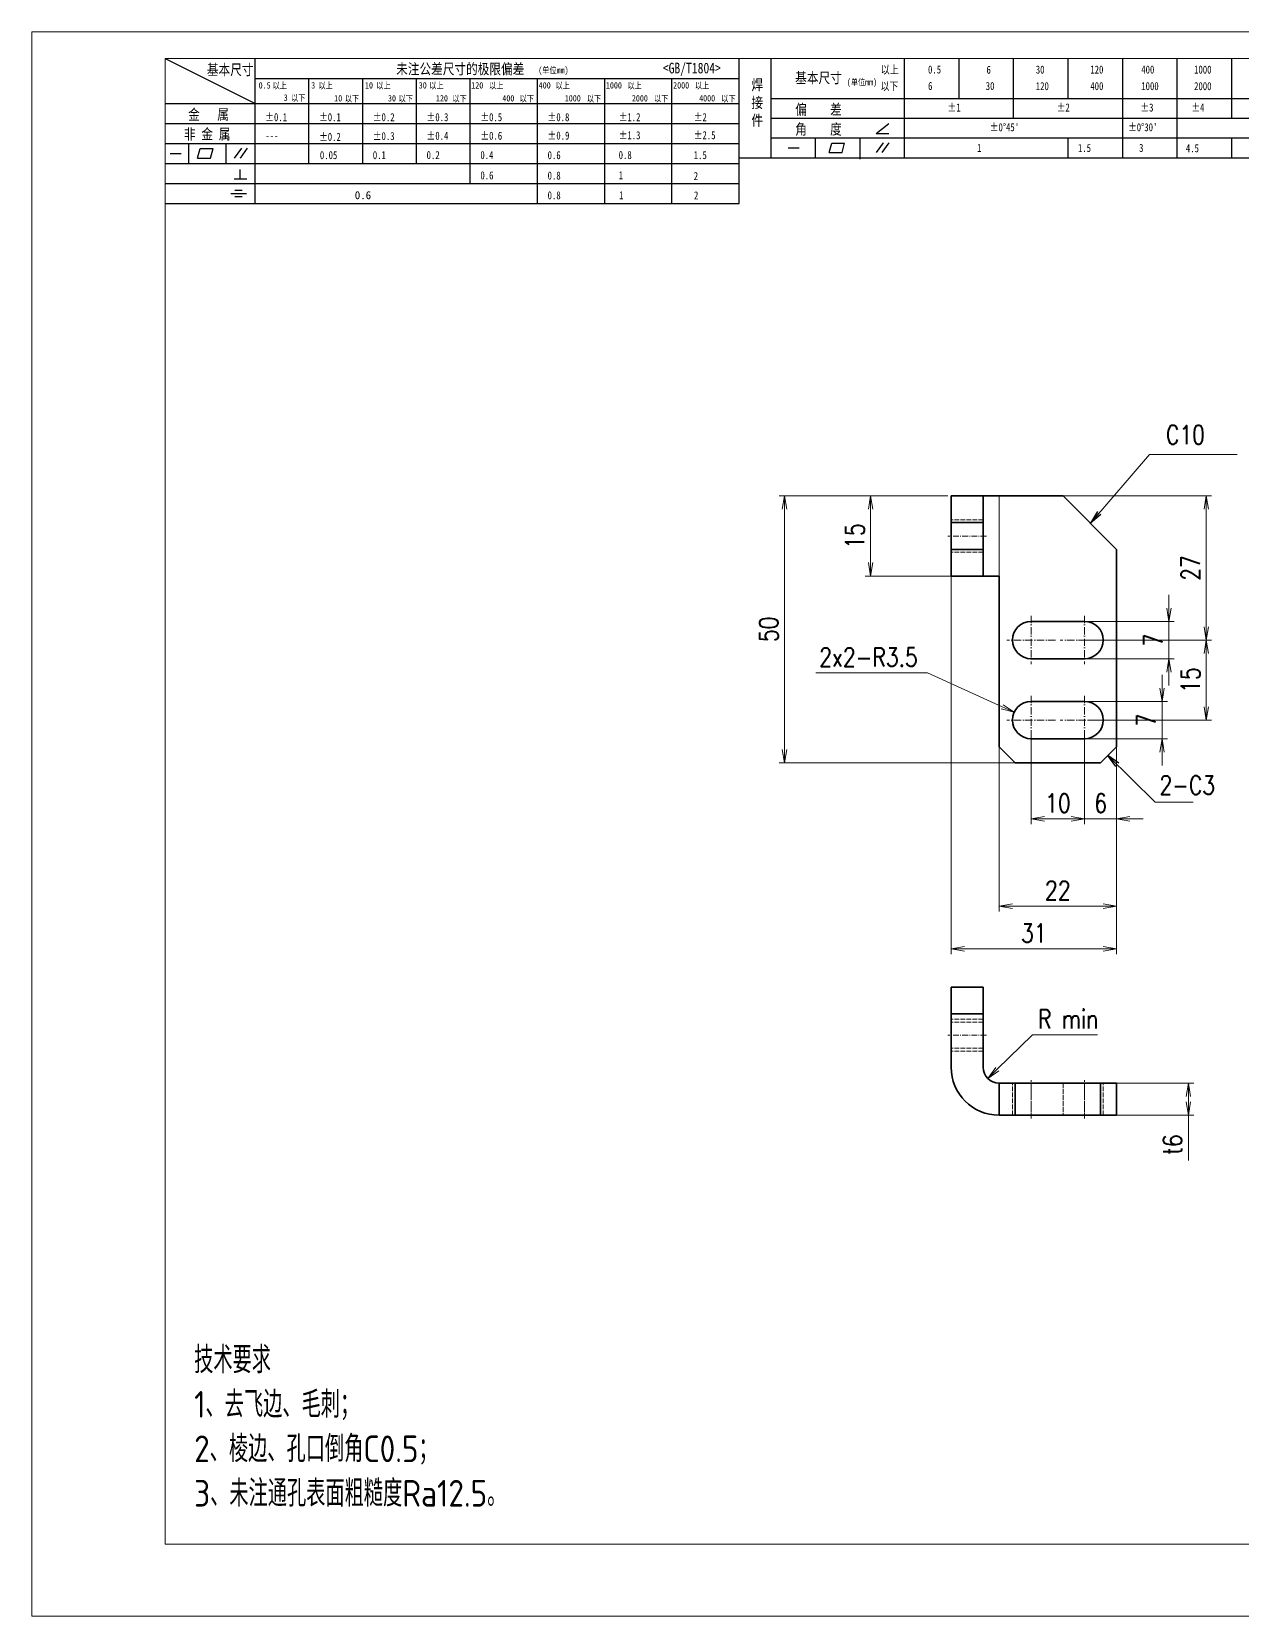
# Model space of a CAD drawing. Header units: millimetres. Extents: x -135448 to 104182, y -50696 to 70200.
# Drawn here: x -135198.1 to -134971.1, y 69196.5 to 69493.5 of the extents above; entities that cross this region are included whole.
import ezdxf

# ---------------------------------------------------------------- set-up
doc = ezdxf.new("R2010")
doc.units = ezdxf.units.MM
doc.header["$LTSCALE"] = 0.5
for name, pattern in [('AM_ISO02W050x2', [3.75, 3, -0.75]), ('AM_ISO08W050x2', [9, 6, -0.75, 1.5, -0.75]), ('DASHDOT', [18.5, 12, -3, 0.5, -3]), ('DASHED', [15, 12, -3])]:
    doc.linetypes.add(name, pattern=pattern)
for name, color, linetype, lineweight in [('中心线', 2, 'AM_ISO08W050x2', 18), ('图框', 7, 'Continuous', 18), ('标注线', 3, 'Continuous', 18), ('虚线', 1, 'AM_ISO02W050x2', 18)]:
    doc.layers.add(name, color=color, linetype=linetype, lineweight=lineweight)
doc.layers.add('图\\M+19E79\\M+195B6\\M+18E9A', color=7, linetype='Continuous')
doc.layers.add('打印-禁用', color=7, linetype='Continuous', lineweight=15, plot=False)
doc.styles.add('DIM', font='romans.shx', dxfattribs={"width": 0.8, "bigfont": 'bigfont.shx'})
doc.styles.add('国标', font='simfang.ttf', dxfattribs={"width": 0.8})
doc.styles.add('机械长仿宋', font='gbenor.shx', dxfattribs={"height": 1, "bigfont": 'gbcbig.shx'})
doc.dimstyles.new('DEH 1-1', dxfattribs={"dimtxt": 3.5, "dimasz": 2.5, "dimexe": 1, "dimexo": 0.625, "dimgap": 1.2, "dimtad": 1, "dimtoh": 1, "dimdsep": 46, "dimtxsty": 'DIM', "dimblk": 'OPEN', "dimcen": 0, "dimclrd": 8, "dimclre": 8, "dimclrt": 2, "dimazin": 2, "dimtfac": 0.5, "dimtmove": 0, "dimatfit": 3, "dimldrblk": 'OPEN', "dimfxl": 0, "dimtolj": 2, "dimlwd": 18, "dimlwe": 18, "dimarcsym": 0})
doc.dimstyles.new('DEH 1-1$0', dxfattribs={"dimtxt": 3.5, "dimasz": 2.5, "dimexe": 1, "dimexo": 0.625, "dimgap": 1.2, "dimtad": 1, "dimzin": 9, "dimdsep": 46, "dimtxsty": 'DIM', "dimblk": 'OPEN', "dimcen": 0, "dimclrd": 8, "dimclre": 8, "dimclrt": 2, "dimazin": 2, "dimtfac": 0.5, "dimtmove": 0, "dimatfit": 3, "dimldrblk": 'OPEN', "dimfxl": 0, "dimtolj": 2, "dimlwd": 18, "dimlwe": 18, "dimarcsym": 0})
doc.dimstyles.new('DEH 1-1$4', dxfattribs={"dimtxt": 3.5, "dimasz": 2.5, "dimexe": 1, "dimexo": 0.625, "dimgap": 1.2, "dimtad": 1, "dimtoh": 1, "dimdsep": 46, "dimtxsty": 'DIM', "dimblk": 'OPEN', "dimcen": 0, "dimclrd": 8, "dimclre": 8, "dimclrt": 2, "dimazin": 2, "dimtfac": 0.5, "dimtofl": 0, "dimtmove": 0, "dimatfit": 3, "dimldrblk": 'OPEN', "dimfxl": 0, "dimtolj": 2, "dimlwd": 18, "dimlwe": 18, "dimarcsym": 0})

# ---------------------------------------------------------------- blocks, each defined once
blk = doc.blocks.new('GZDEH零件A3图框V01版')
at = {"layer": '图\\M+19E79\\M+195B6\\M+18E9A', "color": 9}
for p, q in [((2882.49, -1554.46), (2899.37, -1562.92)), ((2899.37, -1581.67), (2899.37, -1554.46)), ((2990.09, -1581.67), (2990.09, -1554.46)), ((2996.09, -1573.08), (2996.09, -1554.46)), ((3021.09, -1561.98), (3021.09, -1554.46)), ((3031.31, -1561.98), (3031.31, -1554.46)), ((3041.53, -1561.98), (3041.53, -1554.46)), ((3051.75, -1561.98), (3051.75, -1554.46)), ((3061.98, -1561.98), (3061.98, -1554.46)), ((3072.2, -1561.98), (3072.2, -1554.46)), ((3082.42, -1561.98), (3082.42, -1554.46)), ((2899.37, -1558.24), (2990.09, -1558.24)), ((2909.45, -1574.17), (2909.45, -1558.24)), ((2919.53, -1574.17), (2919.53, -1558.24)), ((2929.61, -1574.17), (2929.61, -1558.24)), ((2939.69, -1577.92), (2939.69, -1558.24)), ((2952.29, -1581.67), (2952.29, -1558.24)), ((2964.89, -1581.67), (2964.89, -1558.24)), ((2977.49, -1581.67), (2977.49, -1558.24)), ((2996.09, -1561.98), (3113.09, -1561.98)), ((3021.09, -1573.08), (3021.09, -1561.98)), ((3041.53, -1565.68), (3041.53, -1561.98)), ((3061.98, -1573.08), (3061.98, -1561.98)), ((3072.2, -1573.08), (3072.2, -1561.98)), ((3082.42, -1565.68), (3082.42, -1561.98)), ((2882.49, -1562.92), (2990.09, -1562.92)), ((2882.49, -1566.67), (2990.09, -1566.67)), ((2996.09, -1565.68), (3113.09, -1565.68)), ((3015.75, -1568.51), (3018.15, -1566.66)), ((2882.49, -1570.42), (2990.09, -1570.42)), ((2886.92, -1574.12), (2886.92, -1570.42)), ((2893.91, -1574.12), (2893.91, -1570.42)), ((2996.09, -1569.38), (3113.09, -1569.38)), ((3004.42, -1573.08), (3004.42, -1569.38)), ((3006.97, -1572.12), (3007.45, -1570.33)), ((3007.45, -1570.33), (3009.86, -1570.33)), ((3009.39, -1572.12), (3009.86, -1570.33)), ((3012.75, -1573.08), (3012.75, -1569.38)), ((3015.75, -1568.51), (3018.15, -1568.51)), ((3015.81, -1572.12), (3017.15, -1570.26)), ((3016.89, -1572.12), (3018.23, -1570.26)), ((3051.75, -1573.08), (3051.75, -1569.38)), ((3082.42, -1573.08), (3082.42, -1569.48)), ((2883.43, -1572.27), (2885.49, -1572.27)), ((2888.59, -1573.16), (2889.07, -1571.37)), ((2888.59, -1573.16), (2891, -1573.16)), ((2889.07, -1571.37), (2891.48, -1571.37)), ((2891, -1573.16), (2891.48, -1571.37)), ((2895.52, -1573.16), (2896.85, -1571.3)), ((2896.6, -1573.16), (2897.94, -1571.3)), ((2990.09, -1573.08), (3113.09, -1573.08)), ((2999.26, -1571.23), (3001.32, -1571.23)), ((3006.97, -1572.12), (3009.39, -1572.12)), ((3012.75, -1573.33), (3012.75, -1573.08)), ((2882.49, -1574.17), (2990.09, -1574.17)), ((2895.42, -1577.05), (2897.81, -1577.05)), ((2896.58, -1577.05), (2896.58, -1575.28)), ((2882.49, -1577.92), (2990.09, -1577.92)), ((2894.79, -1579.77), (2897.77, -1579.77)), ((2895.57, -1579.17), (2896.92, -1579.17)), ((2882.49, -1581.67), (2990.09, -1581.67)), ((2895.57, -1580.37), (2896.93, -1580.37))]:
    blk.add_line(p, q, dxfattribs=at)
at = {"layer": '图框', "linetype": 'Continuous'}
for p, q in [((2882.49, -1554.46), (2882.49, -1832.96)), ((3272.49, -1554.46), (2882.49, -1554.46)), ((2882.49, -1832.96), (3272.49, -1832.96))]:
    blk.add_line(p, q, dxfattribs=at)
at = {"layer": '打印-禁用', "linetype": 'Continuous'}
for p, q in [((2857.49, -1549.46), (2857.49, -1846.46)), ((3277.49, -1549.46), (2857.49, -1549.46)), ((2857.49, -1846.46), (3277.49, -1846.46))]:
    blk.add_line(p, q, dxfattribs=at)
at = {"layer": '图\\M+19E79\\M+195B6\\M+18E9A', "color": 9, "style": '国标', "width": 0.8}
for s, height, p in [('基本尺寸', 2, (2890.33, -1557.58)), ('未注公差尺寸的极限偏差', 2, (2925.81, -1557.44)), ('<GB/T1804>', 2, (2975.78, -1557.27)), ('以上', 1.5, (3016.64, -1557.33)), ('0.5', 1.5, (3025.49, -1557.3)), ('6', 1.5, (3036.45, -1557.34)), ('30', 1.5, (3045.69, -1557.31)), ('120', 1.5, (3055.91, -1557.31)), ('400', 1.5, (3065.46, -1557.31)), ('1000', 1.5, (3075.36, -1557.31)), ('30', 1.2, (2930.04, -1560.11)), ('基本尺寸', 2, (3000.6, -1559.1)), ('以下', 1.5, (3016.58, -1560.43)), ('6', 1.5, (3025.49, -1560.38)), ('30', 1.5, (3036.31, -1560.39)), ('120', 1.5, (3045.69, -1560.41)), ('400', 1.5, (3055.91, -1560.41)), ('1000', 1.5, (3065.46, -1560.41)), ('2000', 1.5, (3075.36, -1560.41)), ('金   属', 2, (2886.82, -1565.98)), ('±0.1', 1.5, (2901.27, -1566.23)), ('±0.1', 1.5, (2911.35, -1566.23)), ('±0.2', 1.5, (2921.43, -1566.23)), ('±0.3', 1.5, (2931.51, -1566.23)), ('±0.5', 1.5, (2941.59, -1566.23)), ('±0.8', 1.5, (2954.19, -1566.23)), ('±1.2', 1.5, (2967.51, -1566.23)), ('±2', 1.5, (2981.58, -1566.23)), ('偏    差', 2, (3000.6, -1565.04)), ('±1', 1.5, (3029.16, -1564.42)), ('±2', 1.5, (3049.61, -1564.42)), ('±3', 1.5, (3065.3, -1564.42)), ('±4', 1.5, (3074.85, -1564.42)), ('非 金 属', 2, (2886.02, -1569.65)), ('±0.3', 1.5, (2921.43, -1569.77)), ('±0.4', 1.5, (2931.51, -1569.71)), ('±0.6', 1.5, (2941.59, -1569.71)), ('±0.9', 1.5, (2954.19, -1569.68)), ('±1.3', 1.5, (2967.51, -1569.62)), ('±2.5', 1.5, (2981.58, -1569.61)), ('角    度', 2, (3000.6, -1568.74)), ("±0%%D45'", 1.5, (3037.06, -1568.12)), ("±0%%D30'", 1.5, (3062.98, -1568.12)), ('---', 1.5, (2901.27, -1569.65)), ('±0.2', 1.5, (2911.35, -1569.92)), ('1', 1.5, (3034.69, -1571.98)), ('1.5', 1.5, (3053.59, -1572.01)), ('3', 1.5, (3065.05, -1571.98)), ('4.5', 1.5, (3073.82, -1572.05)), ('0.1', 1.5, (2921.43, -1573.34)), ('0.2', 1.5, (2931.51, -1573.33)), ('0.4', 1.5, (2941.59, -1573.33)), ('0.6', 1.5, (2954.19, -1573.35)), ('0.8', 1.5, (2967.51, -1573.33)), ('1.5', 1.5, (2981.58, -1573.34)), ('0.6', 1.5, (2941.59, -1577.14)), ('0.8', 1.5, (2954.19, -1577.17)), ('1', 1.5, (2967.51, -1577.12)), ('2', 1.5, (2981.58, -1577.26)), ('0.8', 1.5, (2954.19, -1580.87)), ('1', 1.5, (2967.59, -1580.86)), ('2', 1.5, (2981.62, -1580.89))]:
    blk.add_text(s, height=height, dxfattribs=at).set_placement(p)
at = {"layer": '图\\M+19E79\\M+195B6\\M+18E9A', "color": 9, "lineweight": 15, "style": '国标', "width": 0.8}
for s, p in [('(单位mm)', (2952.44, -1557.27)), ('0.5', (2900.03, -1560.11)), ('以上', (2902.64, -1560.16)), ('3', (2909.88, -1560.11)), ('以上', (2911.25, -1560.16)), ('10', (2919.96, -1560.11)), ('以上', (2922.09, -1560.16)), ('以上', (2932.02, -1560.16)), ('120', (2939.88, -1560.11)), ('以上', (2943.21, -1560.16)), ('400', (2952.52, -1560.11)), ('以上', (2955.68, -1560.16)), ('1000', (2965.12, -1560.11)), ('以上', (2969.16, -1560.16)), ('2000', (2977.72, -1560.11)), ('以上', (2981.8, -1560.16)), ('(单位mm)', (3010.27, -1559.51)), ('3', (2904.73, -1562.41)), ('以下', (2906.1, -1562.46)), ('10', (2914.19, -1562.54)), ('以下', (2916.18, -1562.59)), ('30', (2924.27, -1562.54)), ('以下', (2926.26, -1562.59)), ('120', (2933.26, -1562.54)), ('以下', (2936.34, -1562.59)), ('400', (2945.7, -1562.54)), ('以下', (2948.94, -1562.59)), ('1000', (2957.41, -1562.54)), ('以下', (2961.54, -1562.59)), ('2000', (2969.99, -1562.54)), ('以下', (2974.14, -1562.59)), ('4000', (2982.59, -1562.54)), ('以下', (2986.74, -1562.59))]:
    blk.add_text(s, height=1.2, dxfattribs=at).set_placement(p)
at = {"layer": '图\\M+19E79\\M+195B6\\M+18E9A', "color": 9, "lineweight": 13, "style": '国标'}
blk.add_text('0.6', height=1.5, dxfattribs=at).set_placement((2918.05, -1580.85))
at = {"layer": '图\\M+19E79\\M+195B6\\M+18E9A', "color": 9, "insert": (2992.39, -1558.41), "char_height": 2, "width": 3.1877, "attachment_point": 1, "style": '国标'}
blk.add_mtext('焊\\P接\\P件', dxfattribs=at)
at = {"layer": '图\\M+19E79\\M+195B6\\M+18E9A', "color": 9, "insert": (2911.51, -1573.37), "char_height": 1.5, "attachment_point": 7, "style": '国标'}
blk.add_mtext_dynamic_manual_height_columns('0.05', width=5.1982, gutter_width=12.5, heights=[0], dxfattribs=at)
blk = doc.blocks.new('DEH A3')
at = {"layer": '图框'}
blk.add_blockref('GZDEH零件A3图框V01版', (-2857.49, 1846.46), dxfattribs=at)
blk = doc.blocks.new('_Open')
at = {"color": 0, "linetype": 'ByBlock', "lineweight": -2}
for p, q in [((-1, 0.17), (0, 0)), ((-1, -0.17), (0, 0)), ((0, 0), (-1, 0))]:
    blk.add_line(p, q, dxfattribs=at)
blk = doc.blocks.new('*D38')
at = {"layer": 'Defpoints', "color": 0, "transparency": 16777216}
for p in [(-135025.72, 69406.53), (-135056.97, 69356.53), (-135007.48, 69356.53)]:
    blk.add_point(p, dxfattribs=at)
at = {"layer": '标注线', "color": 8, "lineweight": 18, "transparency": 16777216}
for p, q in [((-135026.34, 69406.53), (-135057.97, 69406.53)), ((-135056.97, 69404.03), (-135056.97, 69359.03)), ((-135008.11, 69356.53), (-135057.97, 69356.53))]:
    blk.add_line(p, q, dxfattribs=at)
at = {"layer": '标注线', "color": 8, "lineweight": 18, "transparency": 16777216, "xscale": 2.5, "yscale": 2.5, "zscale": 2.5}
for p, rotation in [((-135056.97, 69406.53), 90), ((-135056.97, 69356.53), 270)]:
    blk.add_blockref('_Open', p, dxfattribs=dict(at, rotation=rotation))
at = {"layer": '标注线', "color": 2, "transparency": 16777216, "insert": (-135059.92, 69381.53), "char_height": 3.5, "attachment_point": 5, "rotation": 90, "style": 'DIM'}
blk.add_mtext('\\A2;50', dxfattribs=at)
blk = doc.blocks.new('*D39')
at = {"layer": 'Defpoints', "color": 0, "transparency": 16777216}
for p in [(-135025.72, 69402.03), (-134994.72, 69387.69), (-134994.72, 69321.65)]:
    blk.add_point(p, dxfattribs=at)
at = {"layer": '标注线', "color": 8, "lineweight": 18, "transparency": 16777216}
for p, q in [((-135025.72, 69401.4), (-135025.72, 69320.65)), ((-134994.72, 69387.07), (-134994.72, 69320.65)), ((-135023.22, 69321.65), (-134997.22, 69321.65))]:
    blk.add_line(p, q, dxfattribs=at)
at = {"layer": '标注线', "color": 8, "lineweight": 18, "transparency": 16777216, "xscale": 2.5, "yscale": 2.5, "zscale": 2.5, "rotation": 180}
blk.add_blockref('_Open', (-135025.72, 69321.65), dxfattribs=at)
at = {"layer": '标注线', "color": 8, "lineweight": 18, "transparency": 16777216, "xscale": 2.5, "yscale": 2.5, "zscale": 2.5}
blk.add_blockref('_Open', (-134994.72, 69321.65), dxfattribs=at)
at = {"layer": '标注线', "color": 2, "transparency": 16777216, "insert": (-135010.22, 69324.6), "char_height": 3.5, "attachment_point": 5, "style": 'DIM'}
blk.add_mtext('\\A2;31', dxfattribs=at)
blk = doc.blocks.new('*D40')
at = {"layer": 'Defpoints', "color": 0, "transparency": 16777216}
for p in [(-135016.72, 69367.25), (-134994.72, 69351.63), (-135016.72, 69329.65)]:
    blk.add_point(p, dxfattribs=at)
at = {"layer": '标注线', "color": 8, "lineweight": 18, "transparency": 16777216}
for p, q in [((-135016.72, 69366.62), (-135016.72, 69328.65)), ((-134994.72, 69351.01), (-134994.72, 69328.65)), ((-134997.22, 69329.65), (-135014.22, 69329.65))]:
    blk.add_line(p, q, dxfattribs=at)
at = {"layer": '标注线', "color": 8, "lineweight": 18, "transparency": 16777216, "xscale": 2.5, "yscale": 2.5, "zscale": 2.5, "rotation": 180}
blk.add_blockref('_Open', (-135016.72, 69329.65), dxfattribs=at)
at = {"layer": '标注线', "color": 8, "lineweight": 18, "transparency": 16777216, "xscale": 2.5, "yscale": 2.5, "zscale": 2.5}
blk.add_blockref('_Open', (-134994.72, 69329.65), dxfattribs=at)
at = {"layer": '标注线', "color": 2, "transparency": 16777216, "insert": (-135005.72, 69332.6), "char_height": 3.5, "attachment_point": 5, "style": 'DIM'}
blk.add_mtext('\\A2;22', dxfattribs=at)
blk = doc.blocks.new('*D41')
at = {"layer": 'Defpoints', "color": 0, "transparency": 16777216}
for p in [(-135000.72, 69363.08), (-134994.72, 69353.57), (-135000.72, 69346.01)]:
    blk.add_point(p, dxfattribs=at)
at = {"layer": '标注线', "color": 8, "lineweight": 18, "transparency": 16777216}
for p, q in [((-135000.72, 69362.45), (-135000.72, 69345.01)), ((-134994.72, 69352.94), (-134994.72, 69345.01)), ((-135003.22, 69346.01), (-135005.72, 69346.01)), ((-134994.72, 69346.01), (-135000.72, 69346.01)), ((-134992.22, 69346.01), (-134989.72, 69346.01))]:
    blk.add_line(p, q, dxfattribs=at)
at = {"layer": '标注线', "color": 8, "lineweight": 18, "transparency": 16777216, "xscale": 2.5, "yscale": 2.5, "zscale": 2.5}
blk.add_blockref('_Open', (-135000.72, 69346.01), dxfattribs=at)
at = {"layer": '标注线', "color": 8, "lineweight": 18, "transparency": 16777216, "xscale": 2.5, "yscale": 2.5, "zscale": 2.5, "rotation": 180}
blk.add_blockref('_Open', (-134994.72, 69346.01), dxfattribs=at)
at = {"layer": '标注线', "color": 2, "transparency": 16777216, "insert": (-134997.72, 69348.96), "char_height": 3.5, "attachment_point": 5, "style": 'DIM'}
blk.add_mtext('\\A2;6', dxfattribs=at)
blk = doc.blocks.new('*D42')
at = {"layer": 'Defpoints', "color": 0, "transparency": 16777216}
for p in [(-135010.72, 69363.08), (-135000.72, 69353.83), (-135010.72, 69346.01)]:
    blk.add_point(p, dxfattribs=at)
at = {"layer": '标注线', "color": 8, "lineweight": 18, "transparency": 16777216}
for p, q in [((-135010.72, 69362.45), (-135010.72, 69345.01)), ((-135000.72, 69353.2), (-135000.72, 69345.01)), ((-135003.22, 69346.01), (-135008.22, 69346.01))]:
    blk.add_line(p, q, dxfattribs=at)
at = {"layer": '标注线', "color": 8, "lineweight": 18, "transparency": 16777216, "xscale": 2.5, "yscale": 2.5, "zscale": 2.5, "rotation": 180}
blk.add_blockref('_Open', (-135010.72, 69346.01), dxfattribs=at)
at = {"layer": '标注线', "color": 8, "lineweight": 18, "transparency": 16777216, "xscale": 2.5, "yscale": 2.5, "zscale": 2.5}
blk.add_blockref('_Open', (-135000.72, 69346.01), dxfattribs=at)
at = {"layer": '标注线', "color": 2, "transparency": 16777216, "insert": (-135005.72, 69348.96), "char_height": 3.5, "attachment_point": 5, "style": 'DIM'}
blk.add_mtext('\\A2;10', dxfattribs=at)
blk = doc.blocks.new('*D43')
at = {"layer": 'Defpoints', "color": 0, "transparency": 16777216}
for p in [(-135009.4, 69406.53), (-135002.1, 69379.53), (-134977.9, 69379.53)]:
    blk.add_point(p, dxfattribs=at)
at = {"layer": '标注线', "color": 8, "lineweight": 18, "transparency": 16777216}
for p, q in [((-135008.78, 69406.53), (-134976.9, 69406.53)), ((-134977.9, 69404.03), (-134977.9, 69382.03)), ((-135001.48, 69379.53), (-134976.9, 69379.53))]:
    blk.add_line(p, q, dxfattribs=at)
at = {"layer": '标注线', "color": 8, "lineweight": 18, "transparency": 16777216, "xscale": 2.5, "yscale": 2.5, "zscale": 2.5}
for p, rotation in [((-134977.9, 69406.53), 90), ((-134977.9, 69379.53), 270)]:
    blk.add_blockref('_Open', p, dxfattribs=dict(at, rotation=rotation))
at = {"layer": '标注线', "color": 2, "transparency": 16777216, "insert": (-134980.85, 69393.03), "char_height": 3.5, "attachment_point": 5, "rotation": 90, "style": 'DIM'}
blk.add_mtext('\\A2;27', dxfattribs=at)
blk = doc.blocks.new('*D44')
at = {"layer": 'Defpoints', "color": 0, "transparency": 16777216}
for p in [(-134990.63, 69379.53), (-135000.72, 69364.53), (-134977.9, 69364.53)]:
    blk.add_point(p, dxfattribs=at)
at = {"layer": '标注线', "color": 8, "lineweight": 18, "transparency": 16777216}
for p, q in [((-134990.01, 69379.53), (-134976.9, 69379.53)), ((-134977.9, 69377.03), (-134977.9, 69367.03)), ((-135000.09, 69364.53), (-134976.9, 69364.53))]:
    blk.add_line(p, q, dxfattribs=at)
at = {"layer": '标注线', "color": 8, "lineweight": 18, "transparency": 16777216, "xscale": 2.5, "yscale": 2.5, "zscale": 2.5}
for p, rotation in [((-134977.9, 69379.53), 90), ((-134977.9, 69364.53), 270)]:
    blk.add_blockref('_Open', p, dxfattribs=dict(at, rotation=rotation))
at = {"layer": '标注线', "color": 2, "transparency": 16777216, "insert": (-134980.85, 69372.03), "char_height": 3.5, "attachment_point": 5, "rotation": 90, "style": 'DIM'}
blk.add_mtext('\\A2;15', dxfattribs=at)
blk = doc.blocks.new('*D45')
at = {"layer": 'Defpoints', "color": 0, "transparency": 16777216}
for p in [(-135005.23, 69383.03), (-135005.23, 69376.03), (-134984.9, 69376.03)]:
    blk.add_point(p, dxfattribs=at)
at = {"layer": '标注线', "color": 8, "lineweight": 18, "transparency": 16777216}
for p, q in [((-134984.9, 69385.53), (-134984.9, 69388.03)), ((-135004.61, 69383.03), (-134983.9, 69383.03)), ((-134984.9, 69383.03), (-134984.9, 69376.03)), ((-135004.61, 69376.03), (-134983.9, 69376.03)), ((-134984.9, 69373.53), (-134984.9, 69371.03))]:
    blk.add_line(p, q, dxfattribs=at)
at = {"layer": '标注线', "color": 8, "lineweight": 18, "transparency": 16777216, "xscale": 2.5, "yscale": 2.5, "zscale": 2.5}
for p, rotation in [((-134984.9, 69383.03), 270), ((-134984.9, 69376.03), 90)]:
    blk.add_blockref('_Open', p, dxfattribs=dict(at, rotation=rotation))
at = {"layer": '标注线', "color": 2, "transparency": 16777216, "insert": (-134987.85, 69379.53), "char_height": 3.5, "attachment_point": 5, "rotation": 90, "style": 'DIM'}
blk.add_mtext('\\A2;7', dxfattribs=at)
blk = doc.blocks.new('*D46')
at = {"layer": 'Defpoints', "color": 0, "transparency": 16777216}
for p in [(-135004.71, 69368.03), (-135004.71, 69361.03), (-134986.2, 69361.03)]:
    blk.add_point(p, dxfattribs=at)
at = {"layer": '标注线', "color": 8, "lineweight": 18, "transparency": 16777216}
for p, q in [((-134986.2, 69370.53), (-134986.2, 69373.03)), ((-135004.08, 69368.03), (-134985.2, 69368.03)), ((-134986.2, 69368.03), (-134986.2, 69361.03)), ((-135004.08, 69361.03), (-134985.2, 69361.03)), ((-134986.2, 69358.53), (-134986.2, 69356.03))]:
    blk.add_line(p, q, dxfattribs=at)
at = {"layer": '标注线', "color": 8, "lineweight": 18, "transparency": 16777216, "xscale": 2.5, "yscale": 2.5, "zscale": 2.5}
for p, rotation in [((-134986.2, 69368.03), 270), ((-134986.2, 69361.03), 90)]:
    blk.add_blockref('_Open', p, dxfattribs=dict(at, rotation=rotation))
at = {"layer": '标注线', "color": 2, "transparency": 16777216, "insert": (-134989.15, 69364.53), "char_height": 3.5, "attachment_point": 5, "rotation": 90, "style": 'DIM'}
blk.add_mtext('\\A2;7', dxfattribs=at)
blk = doc.blocks.new('*D47')
at = {"layer": 'Defpoints', "color": 0, "transparency": 16777216}
for p in [(-135013.9, 69365.98), (-135010.72, 69364.53)]:
    blk.add_point(p, dxfattribs=at)
at = {"layer": '标注线', "color": 8, "lineweight": 18, "transparency": 16777216}
for p, q in [((-135051.07, 69373.36), (-135030.14, 69373.36)), ((-135030.14, 69373.36), (-135016.18, 69367.01))]:
    blk.add_line(p, q, dxfattribs=at)
at = {"layer": '标注线', "color": 8, "lineweight": 18, "transparency": 16777216, "xscale": 2.5, "yscale": 2.5, "zscale": 2.5, "rotation": 335.5373426456838}
blk.add_blockref('_Open', (-135013.9, 69365.98), dxfattribs=at)
at = {"layer": '标注线', "color": 2, "transparency": 16777216, "insert": (-135041.21, 69376.31), "char_height": 3.5, "attachment_point": 5, "style": 'DIM'}
blk.add_mtext('\\A2;{\\Fromans,bigfont|c134;2x2-}R3.5', dxfattribs=at)
blk = doc.blocks.new('*D48')
at = {"layer": 'Defpoints', "color": 0, "transparency": 16777216}
for p in [(-135040.81, 69406.53), (-135033.52, 69406.53), (-135024.26, 69391.53)]:
    blk.add_point(p, dxfattribs=at)
at = {"layer": '标注线', "color": 8, "lineweight": 18, "transparency": 16777216}
for p, q in [((-135034.14, 69406.53), (-135041.81, 69406.53)), ((-135040.81, 69394.03), (-135040.81, 69404.03)), ((-135024.89, 69391.53), (-135041.81, 69391.53))]:
    blk.add_line(p, q, dxfattribs=at)
at = {"layer": '标注线', "color": 8, "lineweight": 18, "transparency": 16777216, "xscale": 2.5, "yscale": 2.5, "zscale": 2.5}
for p, rotation in [((-135040.81, 69406.53), 90), ((-135040.81, 69391.53), 270)]:
    blk.add_blockref('_Open', p, dxfattribs=dict(at, rotation=rotation))
at = {"layer": '标注线', "color": 2, "transparency": 16777216, "insert": (-135043.76, 69399.03), "char_height": 3.5, "attachment_point": 5, "rotation": 90, "style": 'DIM'}
blk.add_mtext('\\A2;15', dxfattribs=at)
blk = doc.blocks.new('*D51')
at = {"layer": 'Defpoints', "color": 0, "transparency": 16777216}
for p in [(-134995.94, 69296.46), (-134995.45, 69290.46), (-134981.26, 69290.46)]:
    blk.add_point(p, dxfattribs=at)
at = {"layer": '标注线', "color": 8, "lineweight": 18, "transparency": 16777216}
for p, q in [((-134995.32, 69296.46), (-134980.26, 69296.46)), ((-134981.26, 69293.96), (-134981.26, 69292.96)), ((-134994.82, 69290.46), (-134980.26, 69290.46)), ((-134981.26, 69290.46), (-134981.26, 69281.96))]:
    blk.add_line(p, q, dxfattribs=at)
at = {"layer": '标注线', "color": 8, "lineweight": 18, "transparency": 16777216, "xscale": 2.5, "yscale": 2.5, "zscale": 2.5}
for p, rotation in [((-134981.26, 69296.46), 90), ((-134981.26, 69290.46), 270)]:
    blk.add_blockref('_Open', p, dxfattribs=dict(at, rotation=rotation))
at = {"layer": '标注线', "color": 2, "transparency": 16777216, "insert": (-134984.21, 69284.96), "char_height": 3.5, "attachment_point": 5, "rotation": 90, "style": 'DIM'}
blk.add_mtext('\\A2;t6', dxfattribs=at)
blk = doc.blocks.new('*D52')
at = {"layer": 'Defpoints', "color": 0, "transparency": 16777216}
for p in [(-135016.72, 69299.46), (-135018.86, 69297.36)]:
    blk.add_point(p, dxfattribs=at)
at = {"layer": '标注线', "color": 8, "lineweight": 18, "transparency": 16777216}
for p, q in [((-135010.5, 69305.55), (-135017.08, 69299.11)), ((-134998.28, 69305.55), (-135010.5, 69305.55))]:
    blk.add_line(p, q, dxfattribs=at)
at = {"layer": '标注线', "color": 8, "lineweight": 18, "transparency": 16777216, "xscale": 2.5, "yscale": 2.5, "zscale": 2.5, "rotation": 224.3914264372657}
blk.add_blockref('_Open', (-135018.86, 69297.36), dxfattribs=at)
at = {"layer": '标注线', "color": 2, "transparency": 16777216, "insert": (-135003.79, 69308.5), "char_height": 3.5, "attachment_point": 5, "style": 'DIM'}
blk.add_mtext('\\A2;{\\Fromans,bigfont|c134;R min}', dxfattribs=at)

msp = doc.modelspace()

# ---------------------------------------------------------------- linework, layer by layer
at = {"color": 7, "lineweight": 35, "ltscale": 0.125}
for p, q in [((-135025.718, 69406.527), (-135025.718, 69401.527)), ((-135019.718, 69401.527), (-135019.718, 69406.527)), ((-135025.718, 69396.527), (-135025.718, 69401.527)), ((-135019.718, 69396.527), (-135019.718, 69401.527)), ((-135025.718, 69396.527), (-135025.718, 69391.527)), ((-135019.718, 69396.527), (-135019.718, 69391.527)), ((-135025.718, 69314.462), (-135025.718, 69309.462)), ((-135019.718, 69314.462), (-135019.718, 69309.462))]:
    msp.add_line(p, q, dxfattribs=at)
at = {"color": 7, "lineweight": 35, "ltscale": 0.15}
for p, q in [((-135025.718, 69406.527), (-135019.718, 69406.527)), ((-135025.718, 69401.527), (-135019.718, 69401.527)), ((-135025.718, 69396.527), (-135019.718, 69396.527)), ((-135025.718, 69391.527), (-135019.718, 69391.527)), ((-135025.718, 69314.462), (-135019.718, 69314.462)), ((-135025.718, 69309.462), (-135019.718, 69309.462)), ((-135016.718, 69296.462), (-135016.718, 69290.462)), ((-135013.718, 69296.462), (-135013.718, 69290.462)), ((-134997.718, 69296.462), (-134997.718, 69290.462)), ((-134994.718, 69296.462), (-134994.718, 69290.462))]:
    msp.add_line(p, q, dxfattribs=at)
at = {"color": 7, "lineweight": 35, "ltscale": 0.075}
for p, q in [((-135016.718, 69406.527), (-135019.718, 69406.527)), ((-135016.718, 69391.527), (-135019.718, 69391.527)), ((-135016.718, 69296.462), (-135013.718, 69296.462)), ((-134994.718, 69296.462), (-134997.718, 69296.462)), ((-135016.718, 69290.462), (-135013.718, 69290.462)), ((-134994.718, 69290.462), (-134997.718, 69290.462))]:
    msp.add_line(p, q, dxfattribs=at)
at = {"color": 7, "lineweight": 13, "ltscale": 0.375}
msp.add_line((-135016.718, 69391.527), (-135016.718, 69406.527), dxfattribs=at)
at = {"color": 7, "lineweight": 35, "ltscale": 0.3}
msp.add_line((-135016.718, 69406.527), (-135004.718, 69406.527), dxfattribs=at)
at = {"color": 7, "lineweight": 35, "ltscale": 0.353553}
msp.add_line((-135004.718, 69406.527), (-134994.718, 69396.527), dxfattribs=at)
at = {"color": 7, "lineweight": 35}
for p, q in [((-134994.718, 69359.527), (-134994.718, 69396.527)), ((-135016.718, 69359.527), (-135016.718, 69391.527))]:
    msp.add_line(p, q, dxfattribs=at)
at = {"color": 7, "lineweight": 35, "ltscale": 0.25}
for p, q in [((-135010.718, 69383.027), (-135000.718, 69383.027)), ((-135000.718, 69376.027), (-135010.718, 69376.027)), ((-135010.718, 69368.027), (-135000.718, 69368.027)), ((-135000.718, 69361.027), (-135010.718, 69361.027)), ((-135025.718, 69299.462), (-135025.718, 69309.462)), ((-135019.718, 69309.462), (-135019.718, 69299.462))]:
    msp.add_line(p, q, dxfattribs=at)
at = {"color": 7, "lineweight": 35, "ltscale": 0.106066}
for p, q in [((-135016.718, 69359.527), (-135013.718, 69356.527)), ((-134994.718, 69359.527), (-134997.718, 69356.527))]:
    msp.add_line(p, q, dxfattribs=at)
at = {"color": 7, "lineweight": 35, "ltscale": 0.4}
for p, q in [((-134997.718, 69356.527), (-135013.718, 69356.527)), ((-134997.718, 69296.462), (-135013.718, 69296.462)), ((-134997.718, 69290.462), (-135013.718, 69290.462))]:
    msp.add_line(p, q, dxfattribs=at)
at = {"color": 7, "lineweight": 35}
for centre, radius, start, end in [((-135010.718, 69379.527), 3.5, 90, 270), ((-135000.718, 69379.527), 3.5, 270, 90), ((-135010.718, 69364.527), 3.5, 90, 270), ((-135000.718, 69364.527), 3.5, 270, 90), ((-135016.718, 69299.462), 9, 180, 270), ((-135016.718, 69299.462), 3, 180, 270)]:
    msp.add_arc(centre, radius, start, end, dxfattribs=at)
at = {"layer": '中心线', "linetype": 'DASHDOT', "lineweight": 13, "ltscale": 0.180017}
for p, q in [((-135019.118, 69399.027), (-135026.319, 69399.027)), ((-135019.118, 69305.463), (-135026.319, 69305.463))]:
    msp.add_line(p, q, dxfattribs=at)
at = {"layer": '中心线', "linetype": 'DASHDOT', "lineweight": 13, "ltscale": 0.227499}
for p, q in [((-135010.718, 69384.077), (-135010.718, 69374.977)), ((-135000.718, 69384.077), (-135000.718, 69374.977)), ((-135006.168, 69379.527), (-135015.268, 69379.527)), ((-134996.168, 69379.527), (-135005.268, 69379.527)), ((-135010.718, 69369.077), (-135010.718, 69359.977)), ((-135000.718, 69369.077), (-135000.718, 69359.977)), ((-135006.168, 69364.527), (-135015.268, 69364.527)), ((-134996.168, 69364.527), (-135005.268, 69364.527))]:
    msp.add_line(p, q, dxfattribs=at)
at = {"layer": '中心线', "linetype": 'DASHDOT', "lineweight": 13, "ltscale": 0.18}
for p, q in [((-135010.718, 69289.862), (-135010.718, 69297.062)), ((-135000.718, 69289.862), (-135000.718, 69297.062))]:
    msp.add_line(p, q, dxfattribs=at)
at = {"layer": '虚线', "color": 1, "linetype": 'DASHED', "lineweight": 13, "ltscale": 0.375}
msp.add_line((-135016.718, 69391.527), (-135016.718, 69406.527), dxfattribs=at)
at = {"layer": '虚线', "color": 1, "linetype": 'DASHED', "lineweight": 13, "ltscale": 0.15}
for p, q in [((-135019.718, 69402.027), (-135025.718, 69402.027)), ((-135019.718, 69401.485), (-135025.718, 69401.485)), ((-135019.718, 69396.568), (-135025.718, 69396.568)), ((-135019.718, 69396.027), (-135025.718, 69396.027)), ((-135025.718, 69309.462), (-135019.718, 69309.462)), ((-135019.718, 69308.463), (-135025.718, 69308.463)), ((-135019.718, 69307.922), (-135025.718, 69307.922)), ((-135019.718, 69303.005), (-135025.718, 69303.005)), ((-135019.718, 69302.463), (-135025.718, 69302.463)), ((-135014.218, 69290.462), (-135014.218, 69296.462)), ((-135014.218, 69290.462), (-135014.218, 69296.462)), ((-135010.718, 69296.462), (-135010.718, 69290.462)), ((-135010.718, 69296.462), (-135010.718, 69290.462)), ((-135010.718, 69296.462), (-135010.718, 69290.462)), ((-135010.718, 69296.462), (-135010.718, 69290.462)), ((-135004.718, 69296.462), (-135004.718, 69290.462)), ((-135000.718, 69296.462), (-135000.718, 69290.462)), ((-135000.718, 69296.462), (-135000.718, 69290.462)), ((-135000.718, 69296.462), (-135000.718, 69290.462)), ((-135000.718, 69296.462), (-135000.718, 69290.462)), ((-134997.218, 69290.462), (-134997.218, 69296.462)), ((-134997.218, 69290.462), (-134997.218, 69296.462))]:
    msp.add_line(p, q, dxfattribs=at)

# ---------------------------------------------------------------- block references
at = {"layer": '图框'}
msp.add_blockref('DEH A3', (-135198.058, 69196.548), dxfattribs=at)

# ---------------------------------------------------------------- texts
at = {"layer": '标注线', "color": 2, "char_height": 3.5, "attachment_point": 7, "style": 'DIM'}
for s, insert in [('\\A2;{\\Fromans,bigfont|c134;C10}', (-134985.48, 69416.26)), ('\\A2;{\\Fromans,bigfont|c134;2-C3}', (-134986.681, 69350.58))]:
    msp.add_mtext(s, dxfattribs=dict(at, insert=insert))
at = {"layer": '标注线', "color": 2, "insert": (-135167.604, 69217.105), "char_height": 5, "width": 114.82461, "attachment_point": 7, "style": '机械长仿宋'}
msp.add_mtext('\\A2;技术要求\\P1、去飞边、毛刺；\\P2、棱边、孔口倒角C0.5；\\P3、未注通孔表面粗糙度Ra12.5。', dxfattribs=at)

# ---------------------------------------------------------------- dimensions: what is measured, and where the dimension line sits
at = {"layer": '标注线'}
for base, p1, p2, picture, middle in [((-135056.966, 69356.527), (-135025.718, 69406.527), (-135007.483, 69356.527), '*D38', (-135059.916, 69381.527)), ((-135040.814, 69406.527), (-135024.262, 69391.527), (-135033.515, 69406.527), '*D48', (-135043.764, 69399.027)), ((-134977.904, 69379.527), (-135009.401, 69406.527), (-135002.103, 69379.527), '*D43', (-134980.854, 69393.027)), ((-134984.899, 69376.027), (-135005.23, 69383.027), (-135005.23, 69376.027), '*D45', (-134987.849, 69379.527)), ((-134977.904, 69364.527), (-134990.634, 69379.527), (-135000.718, 69364.527), '*D44', (-134980.854, 69372.027)), ((-134986.202, 69361.027), (-135004.709, 69368.027), (-135004.709, 69361.027), '*D46', (-134989.152, 69364.527))]:
    dim = msp.add_linear_dim(base=base, p1=p1, p2=p2, angle=90, dimstyle='DEH 1-1$0', dxfattribs=at)
    dim.commit()
    dim.dimension.update_dxf_attribs({"geometry": picture, "text_midpoint": middle})
dim = msp.add_linear_dim(base=(-134994.718, 69321.654), p1=(-135025.718, 69402.027), p2=(-134994.718, 69387.693), dimstyle='DEH 1-1$0', dxfattribs=at)
dim.commit()
dim.dimension.update_dxf_attribs({"geometry": '*D39', "text_midpoint": (-135010.218, 69321.654), "dimtype": 160})
dim = msp.add_radius_dim(center=(-135010.718, 69364.527), mpoint=(-135013.904, 69365.976), text='{\\Fromans,bigfont|c134;2x2-}<>', dimstyle='DEH 1-1$4', dxfattribs=at)
dim.commit()
dim.dimension.update_dxf_attribs({"geometry": '*D47', "text_midpoint": (-135041.208, 69373.363), "dimtype": 164})
for base, p1, p2, picture, middle in [((-135016.718, 69329.647), (-134994.718, 69351.63), (-135016.718, 69367.245), '*D40', (-135005.718, 69332.597)), ((-135010.718, 69346.015), (-135000.718, 69353.829), (-135010.718, 69363.076), '*D42', (-135005.718, 69348.965)), ((-135000.718, 69346.015), (-134994.718, 69353.568), (-135000.718, 69363.076), '*D41', (-134997.718, 69348.965))]:
    dim = msp.add_linear_dim(base=base, p1=p1, p2=p2, dimstyle='DEH 1-1$0', dxfattribs=at)
    dim.commit()
    dim.dimension.update_dxf_attribs({"geometry": picture, "text_midpoint": middle})
dim = msp.add_radius_dim(center=(-135016.718, 69299.462), mpoint=(-135018.862, 69297.364), text='{\\Fromans,bigfont|c134;R min}', dimstyle='DEH 1-1$4', override={"dimtmove": 1}, dxfattribs=at)
dim.commit()
dim.dimension.update_dxf_attribs({"geometry": '*D52', "text_midpoint": (-135010.497, 69305.553), "dimtype": 164})
dim = msp.add_linear_dim(base=(-134981.26, 69290.462), p1=(-134995.944, 69296.462), p2=(-134995.448, 69290.462), angle=90, dimstyle='DEH 1-1$0', override={"dimpost": 't<>'}, dxfattribs=at)
dim.commit()
dim.dimension.update_dxf_attribs({"geometry": '*D51', "text_midpoint": (-134984.21, 69284.962)})

# ---------------------------------------------------------------- leaders
for points in [[(-134999.606, 69401.415), (-134988.538, 69414.318), (-134972.116, 69414.318)], [(-134996.373, 69357.873), (-134987.476, 69349.151), (-134980.381, 69349.151)]]:
    msp.add_leader(points, dimstyle='DEH 1-1', override={"dimgap": 1.2, "dimtad": 1}, dxfattribs=at)

doc.saveas('drawing.dxf')
